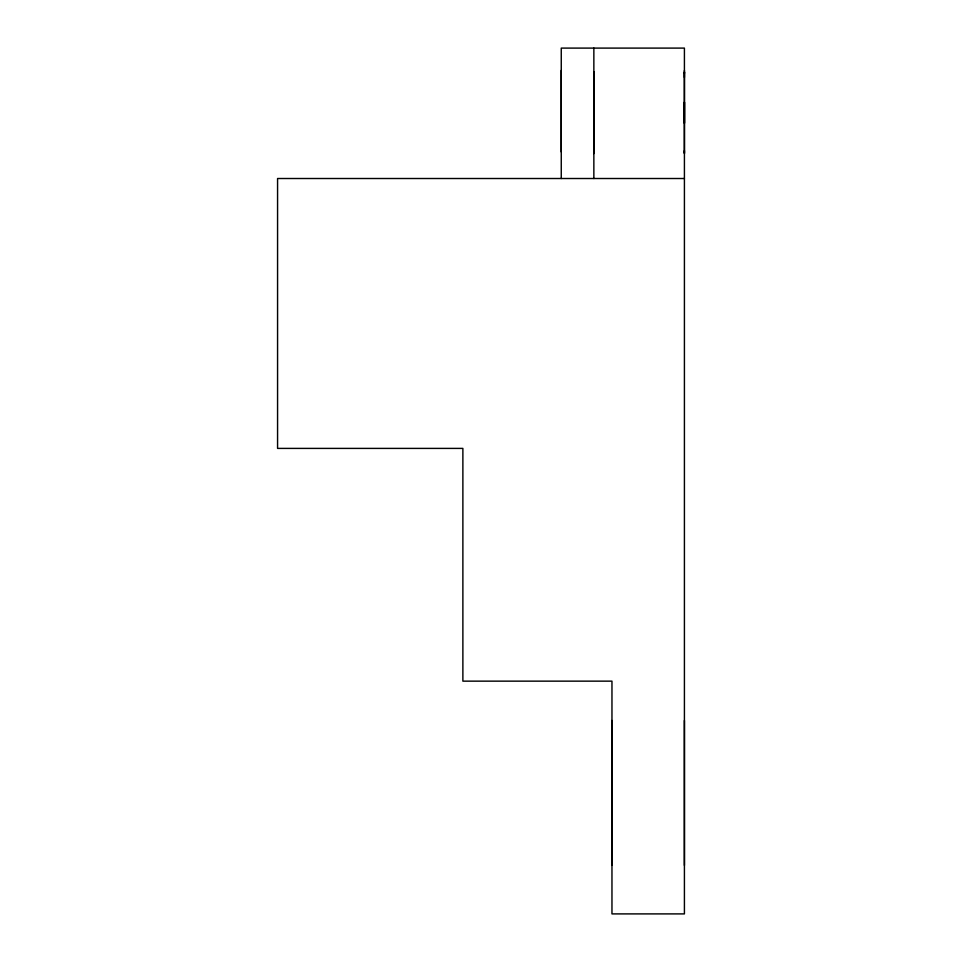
<?xml version="1.0" encoding="UTF-8"?>
<svg xmlns="http://www.w3.org/2000/svg" width="962" height="962" viewBox="0 0 962 962"><rect width="100%" height="100%" fill="white"/><g stroke="black" fill="none" stroke-linecap="round" stroke-linejoin="round"><path stroke-width="1.44" d="M593.855 73.377L593.855 71.982L593.855 153.487L593.855 152.104M593.855 123.292L593.855 102.188M611.964 865.391L611.964 720.478M684.427 73.377L684.427 71.994L684.415 77.453M684.415 152.116L684.415 153.499L684.427 70.406M684.415 865.391L684.415 720.478M561.255 70.406L561.255 151.912M684.415 151.924L684.415 150.529M684.415 178.511L277.573 178.511L277.573 448.4L462.878 448.4L462.878 681.144L611.964 681.144L611.964 913.9L684.415 913.9L684.415 48.1L561.255 48.1L561.255 178.511M593.855 48.1L593.855 178.511M684.427 102.2L684.415 123.292L684.415 102.2"/></g></svg>
